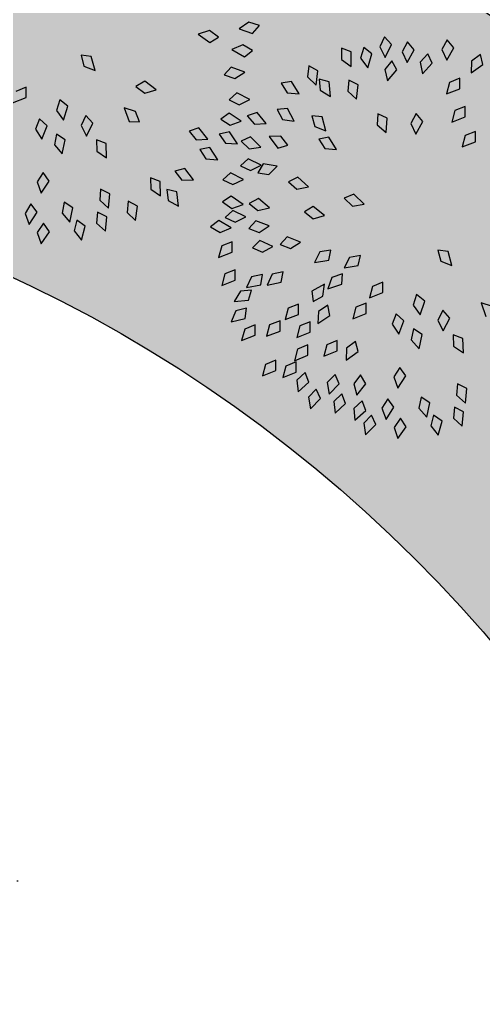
# Model space of a CAD drawing. Header units: millimetres. Extents: x 1351 to 1635, y 1399 to 1500.
# Drawn here: x 1580.362 to 1581.355, y 1474.529 to 1476.633 of the extents above; entities that cross this region are included whole.
import ezdxf

# ---------------------------------------------------------------- set-up
doc = ezdxf.new("R2010")
doc.units = ezdxf.units.MM
doc.layers.get('0').update_dxf_attribs({"color": 181})
doc.layers.add('margen', color=250, linetype='Continuous')

msp = doc.modelspace()

# ---------------------------------------------------------------- hatches: boundary and pattern name
at = {"true_color": 0x2776bb}
h = msp.add_hatch(color=152, dxfattribs=at)
h.dxf.hatch_style = 1
h.paths.add_polyline_path([(1557.6842, 1489.9553), (1615.6587, 1489.7451), (1615.8802, 1457.3756), (1557.4987, 1457.0017)])
h.paths.add_polyline_path([(1557.9493, 1489.9451), (1615.8573, 1489.9451), (1616.0815, 1457.1761), (1557.5866, 1457.0229)])
at = {"true_color": 0x5e67af}
h = msp.add_hatch(color=165, dxfattribs=at)
h.dxf.hatch_style = 1
edge = h.paths.add_edge_path(flags=17)
edge.add_arc((1579.086, 1473.3584), 3, 0, 360)
edge = h.paths.add_edge_path()
edge.add_arc((1579.086, 1473.3584), 4, 0, 360)
at = {"true_color": 0x58ba48}
h = msp.add_hatch(dxfattribs=at)
h.set_pattern_fill('DOTS', color=85)
edge = h.paths.add_edge_path()
edge.add_arc((1579.086, 1473.3584), 3, 0, 360)

# ---------------------------------------------------------------- linework, layer by layer
at = {"color": 221}
for p, q in [((1580.8529, 1476.628), (1580.8319, 1476.6137)), ((1580.8756, 1476.6203), (1580.8529, 1476.628)), ((1580.7688, 1476.6098), (1580.7446, 1476.6022)), ((1580.7883, 1476.5958), (1580.7688, 1476.6098)), ((1580.8319, 1476.6137), (1580.8611, 1476.6034)), ((1580.8611, 1476.6034), (1580.8756, 1476.6203)), ((1580.7446, 1476.6022), (1580.7696, 1476.5839)), ((1580.7696, 1476.5839), (1580.7883, 1476.5958)), ((1581.1438, 1476.5964), (1581.1335, 1476.5748)), ((1581.1588, 1476.58), (1581.1438, 1476.5964)), ((1581.1926, 1476.5857), (1581.1815, 1476.5645)), ((1581.207, 1476.5688), (1581.1926, 1476.5857)), ((1581.2777, 1476.5902), (1581.2663, 1476.5691)), ((1581.2919, 1476.5731), (1581.2777, 1476.5902)), ((1580.8402, 1476.5789), (1580.8168, 1476.569)), ((1580.8168, 1476.569), (1580.8434, 1476.5532)), ((1580.8609, 1476.5669), (1580.8402, 1476.5789)), ((1580.8434, 1476.5532), (1580.8609, 1476.5669)), ((1581.0718, 1476.564), (1581.0511, 1476.5721)), ((1581.0511, 1476.5721), (1581.0514, 1476.5481)), ((1581.0718, 1476.533), (1581.0718, 1476.564)), ((1581.0989, 1476.5733), (1581.0923, 1476.5503)), ((1581.1164, 1476.5596), (1581.0989, 1476.5733)), ((1581.1335, 1476.5748), (1581.1452, 1476.5522)), ((1581.1452, 1476.5522), (1581.1588, 1476.58)), ((1581.1815, 1476.5645), (1581.1923, 1476.5415)), ((1581.1923, 1476.5415), (1581.207, 1476.5688)), ((1581.2663, 1476.5691), (1581.2769, 1476.546)), ((1581.2769, 1476.546), (1581.2919, 1476.5731)), ((1580.5156, 1476.5541), (1580.4936, 1476.5567)), ((1580.4936, 1476.5567), (1580.4999, 1476.5336)), ((1580.5236, 1476.5242), (1580.5156, 1476.5541)), ((1581.0514, 1476.5481), (1581.0718, 1476.533)), ((1581.0923, 1476.5503), (1581.1075, 1476.5299)), ((1581.1075, 1476.5299), (1581.1164, 1476.5596)), ((1581.159, 1476.5451), (1581.1439, 1476.5265)), ((1581.1697, 1476.5256), (1581.159, 1476.5451)), ((1581.2361, 1476.56), (1581.22, 1476.5423)), ((1581.22, 1476.5423), (1581.2247, 1476.5173)), ((1581.2458, 1476.54), (1581.2361, 1476.56)), ((1581.3294, 1476.5443), (1581.329, 1476.5189)), ((1581.3487, 1476.5585), (1581.3294, 1476.5443)), ((1581.3541, 1476.5369), (1581.3487, 1476.5585)), ((1580.4999, 1476.5336), (1580.5236, 1476.5242)), ((1580.815, 1476.5315), (1580.8003, 1476.5148)), ((1580.8441, 1476.5208), (1580.815, 1476.5315)), ((1580.8228, 1476.5068), (1580.8441, 1476.5208)), ((1580.9815, 1476.5342), (1580.9788, 1476.5104)), ((1581.001, 1476.5237), (1580.9815, 1476.5342)), ((1580.9973, 1476.493), (1581.001, 1476.5237)), ((1581.1439, 1476.5265), (1581.1499, 1476.5018)), ((1581.1499, 1476.5018), (1581.1697, 1476.5256)), ((1581.2247, 1476.5173), (1581.2458, 1476.54)), ((1581.329, 1476.5189), (1581.3541, 1476.5369)), ((1580.6302, 1476.5013), (1580.6112, 1476.4898)), ((1580.6548, 1476.4825), (1580.6302, 1476.5013)), ((1580.8003, 1476.5148), (1580.8228, 1476.5068)), ((1580.9444, 1476.5008), (1580.9225, 1476.4969)), ((1580.9606, 1476.4744), (1580.9444, 1476.5008)), ((1580.9788, 1476.5104), (1580.9973, 1476.493)), ((1581.025, 1476.4996), (1581.0037, 1476.5059)), ((1581.0037, 1476.5059), (1581.006, 1476.482)), ((1581.0277, 1476.4687), (1581.025, 1476.4996)), ((1581.067, 1476.5034), (1581.0649, 1476.4796)), ((1581.0868, 1476.4933), (1581.067, 1476.5034)), ((1581.3051, 1476.5075), (1581.2828, 1476.4985)), ((1581.3051, 1476.4852), (1581.3051, 1476.5075)), ((1580.376, 1476.4883), (1580.3538, 1476.4793)), ((1580.376, 1476.4661), (1580.376, 1476.4883)), ((1580.6112, 1476.4898), (1580.6303, 1476.4754)), ((1580.6303, 1476.4754), (1580.6548, 1476.4825)), ((1580.9225, 1476.4969), (1580.9352, 1476.4766)), ((1581.006, 1476.482), (1581.0277, 1476.4687)), ((1581.0649, 1476.4796), (1581.0837, 1476.4625)), ((1581.0837, 1476.4625), (1581.0868, 1476.4933)), ((1581.2828, 1476.4985), (1581.2762, 1476.4739)), ((1581.2762, 1476.4739), (1581.3051, 1476.4852)), ((1580.3472, 1476.4548), (1580.376, 1476.4661)), ((1580.4483, 1476.4617), (1580.4412, 1476.4388)), ((1580.4655, 1476.4476), (1580.4483, 1476.4617)), ((1580.8273, 1476.4763), (1580.8107, 1476.4615)), ((1580.8107, 1476.4615), (1580.8322, 1476.4509)), ((1580.8549, 1476.4622), (1580.8273, 1476.4763)), ((1580.8322, 1476.4509), (1580.8549, 1476.4622)), ((1580.9352, 1476.4766), (1580.9606, 1476.4744)), ((1580.4412, 1476.4388), (1580.456, 1476.4181)), ((1580.456, 1476.4181), (1580.4655, 1476.4476)), ((1580.5862, 1476.444), (1580.5965, 1476.4148)), ((1580.6105, 1476.4366), (1580.5862, 1476.444)), ((1580.6187, 1476.4141), (1580.6105, 1476.4366)), ((1580.936, 1476.4429), (1580.9139, 1476.4406)), ((1580.9139, 1476.4406), (1580.9251, 1476.4195)), ((1580.9503, 1476.4155), (1580.936, 1476.4429)), ((1581.2939, 1476.4383), (1581.2873, 1476.4137)), ((1581.3162, 1476.4473), (1581.2939, 1476.4383)), ((1581.3162, 1476.425), (1581.3162, 1476.4473)), ((1580.4045, 1476.4208), (1580.3962, 1476.3983)), ((1580.4209, 1476.4058), (1580.4045, 1476.4208)), ((1580.5042, 1476.428), (1580.4938, 1476.4065)), ((1580.5192, 1476.4116), (1580.5042, 1476.428)), ((1580.5965, 1476.4148), (1580.6187, 1476.4141)), ((1580.811, 1476.4327), (1580.7927, 1476.4201)), ((1580.7927, 1476.4201), (1580.8127, 1476.4069)), ((1580.8367, 1476.4154), (1580.811, 1476.4327)), ((1580.8127, 1476.4069), (1580.8367, 1476.4154)), ((1580.8707, 1476.4343), (1580.8496, 1476.4274)), ((1580.8496, 1476.4274), (1580.865, 1476.4091)), ((1580.8904, 1476.4104), (1580.8707, 1476.4343)), ((1580.9251, 1476.4195), (1580.9503, 1476.4155)), ((1581.01, 1476.4247), (1580.9879, 1476.4273)), ((1580.9879, 1476.4273), (1580.9942, 1476.4042)), ((1581.0178, 1476.3947), (1581.01, 1476.4247)), ((1581.1295, 1476.4317), (1581.1279, 1476.4078)), ((1581.1495, 1476.422), (1581.1295, 1476.4317)), ((1581.1471, 1476.3911), (1581.1495, 1476.422)), ((1581.2114, 1476.4318), (1581.2002, 1476.4106)), ((1581.2109, 1476.3876), (1581.2257, 1476.4147)), ((1581.2257, 1476.4147), (1581.2114, 1476.4318)), ((1581.2873, 1476.4137), (1581.3162, 1476.425)), ((1580.3962, 1476.3983), (1580.4099, 1476.3769)), ((1580.4099, 1476.3769), (1580.4209, 1476.4058)), ((1580.4938, 1476.4065), (1580.5054, 1476.3838)), ((1580.5054, 1476.3838), (1580.5192, 1476.4116)), ((1580.7462, 1476.4011), (1580.725, 1476.3946)), ((1580.725, 1476.3946), (1580.74, 1476.376)), ((1580.7654, 1476.3768), (1580.7462, 1476.4011)), ((1580.865, 1476.4091), (1580.8904, 1476.4104)), ((1580.9942, 1476.4042), (1581.0178, 1476.3947)), ((1581.1279, 1476.4078), (1581.1471, 1476.3911)), ((1581.2002, 1476.4106), (1581.2109, 1476.3876)), ((1581.3384, 1476.3939), (1581.3162, 1476.3849)), ((1581.3384, 1476.3717), (1581.3384, 1476.3939)), ((1580.4413, 1476.3881), (1580.4366, 1476.3647)), ((1580.4599, 1476.376), (1580.4413, 1476.3881)), ((1580.4535, 1476.3457), (1580.4599, 1476.376)), ((1580.5475, 1476.3679), (1580.5266, 1476.3754)), ((1580.5266, 1476.3754), (1580.5275, 1476.3515)), ((1580.74, 1476.376), (1580.7654, 1476.3768)), ((1580.8112, 1476.3931), (1580.7896, 1476.3882)), ((1580.7896, 1476.3882), (1580.8032, 1476.3685)), ((1580.8286, 1476.3674), (1580.8112, 1476.3931)), ((1580.8568, 1476.382), (1580.8365, 1476.373)), ((1580.8365, 1476.373), (1580.8537, 1476.3563)), ((1580.8788, 1476.3602), (1580.8568, 1476.382)), ((1580.9217, 1476.3833), (1580.8963, 1476.3827)), ((1580.8963, 1476.3827), (1580.9154, 1476.3582)), ((1580.9367, 1476.3646), (1580.9217, 1476.3833)), ((1581.0245, 1476.3813), (1581.0027, 1476.3772)), ((1581.0027, 1476.3772), (1581.0156, 1476.357)), ((1581.0409, 1476.355), (1581.0245, 1476.3813)), ((1581.3162, 1476.3849), (1581.3095, 1476.3604)), ((1580.4366, 1476.3647), (1580.4535, 1476.3457)), ((1580.5275, 1476.3515), (1580.5483, 1476.3369)), ((1580.5483, 1476.3369), (1580.5475, 1476.3679)), ((1580.7698, 1476.3593), (1580.7481, 1476.355)), ((1580.7481, 1476.355), (1580.7612, 1476.3349)), ((1580.7865, 1476.3332), (1580.7698, 1476.3593)), ((1580.8032, 1476.3685), (1580.8286, 1476.3674)), ((1580.8537, 1476.3563), (1580.8788, 1476.3602)), ((1580.9154, 1476.3582), (1580.9367, 1476.3646)), ((1581.0156, 1476.357), (1581.0409, 1476.355)), ((1581.3095, 1476.3604), (1581.3384, 1476.3717)), ((1580.7612, 1476.3349), (1580.7865, 1476.3332)), ((1580.8517, 1476.3351), (1580.8351, 1476.3202)), ((1580.8793, 1476.3212), (1580.8517, 1476.3351)), ((1580.7161, 1476.3145), (1580.6947, 1476.3085)), ((1580.7347, 1476.2897), (1580.7161, 1476.3145)), ((1580.8351, 1476.3202), (1580.8566, 1476.3097)), ((1580.8566, 1476.3097), (1580.8793, 1476.3212)), ((1580.8833, 1476.3242), (1580.8719, 1476.3052)), ((1580.9139, 1476.3191), (1580.8833, 1476.3242)), ((1580.8956, 1476.3014), (1580.9139, 1476.3191)), ((1580.4124, 1476.3056), (1580.3994, 1476.2855)), ((1580.4252, 1476.2874), (1580.4124, 1476.3056)), ((1580.663, 1476.2864), (1580.6422, 1476.2942)), ((1580.6422, 1476.2942), (1580.6428, 1476.2703)), ((1580.6947, 1476.3085), (1580.7092, 1476.2895)), ((1580.7092, 1476.2895), (1580.7347, 1476.2897)), ((1580.814, 1476.3051), (1580.7973, 1476.2904)), ((1580.7973, 1476.2904), (1580.8187, 1476.2797)), ((1580.8415, 1476.2909), (1580.814, 1476.3051)), ((1580.8187, 1476.2797), (1580.8415, 1476.2909)), ((1580.8719, 1476.3052), (1580.8956, 1476.3014)), ((1580.9577, 1476.296), (1580.9378, 1476.2861)), ((1580.9807, 1476.2752), (1580.9577, 1476.296)), ((1580.3994, 1476.2855), (1580.4081, 1476.2616)), ((1580.4081, 1476.2616), (1580.4252, 1476.2874)), ((1580.5356, 1476.2703), (1580.5337, 1476.2464)), ((1580.5555, 1476.2604), (1580.5356, 1476.2703)), ((1580.6428, 1476.2703), (1580.6635, 1476.2555)), ((1580.6635, 1476.2555), (1580.663, 1476.2864)), ((1580.6988, 1476.264), (1580.6773, 1476.2696)), ((1580.6773, 1476.2696), (1580.6804, 1476.2458)), ((1580.9378, 1476.2861), (1580.9558, 1476.2702)), ((1580.9558, 1476.2702), (1580.9807, 1476.2752)), ((1580.5337, 1476.2464), (1580.5527, 1476.2295)), ((1580.5527, 1476.2295), (1580.5555, 1476.2604)), ((1580.7025, 1476.2333), (1580.6988, 1476.264)), ((1580.8152, 1476.2549), (1580.7967, 1476.2426)), ((1580.8405, 1476.2371), (1580.8152, 1476.2549)), ((1580.8734, 1476.2502), (1580.8539, 1476.2395)), ((1580.8971, 1476.2303), (1580.8734, 1476.2502)), ((1581.0776, 1476.2597), (1581.0574, 1476.2506)), ((1581.0574, 1476.2506), (1581.0747, 1476.234)), ((1581.0998, 1476.238), (1581.0776, 1476.2597)), ((1580.3864, 1476.2386), (1580.3738, 1476.2183)), ((1580.3995, 1476.2207), (1580.3864, 1476.2386)), ((1580.4577, 1476.2419), (1580.4531, 1476.2184)), ((1580.4763, 1476.2298), (1580.4577, 1476.2419)), ((1580.47, 1476.1994), (1580.4763, 1476.2298)), ((1580.5946, 1476.2442), (1580.5921, 1476.2204)), ((1580.6142, 1476.2338), (1580.5946, 1476.2442)), ((1580.6106, 1476.203), (1580.6142, 1476.2338)), ((1580.6804, 1476.2458), (1580.7025, 1476.2333)), ((1580.7967, 1476.2426), (1580.8164, 1476.229)), ((1580.8164, 1476.229), (1580.8405, 1476.2371)), ((1580.8539, 1476.2395), (1580.8724, 1476.2243)), ((1580.8724, 1476.2243), (1580.8971, 1476.2303)), ((1580.991, 1476.2327), (1580.9718, 1476.2216)), ((1581.0152, 1476.2134), (1580.991, 1476.2327)), ((1581.0747, 1476.234), (1581.0998, 1476.238)), ((1580.3738, 1476.2183), (1580.3829, 1476.1946)), ((1580.3829, 1476.1946), (1580.3995, 1476.2207)), ((1580.4531, 1476.2184), (1580.47, 1476.1994)), ((1580.5291, 1476.221), (1580.5269, 1476.1971)), ((1580.5488, 1476.2108), (1580.5291, 1476.221)), ((1580.5457, 1476.18), (1580.5488, 1476.2108)), ((1580.5921, 1476.2204), (1580.6106, 1476.203)), ((1580.8184, 1476.2245), (1580.802, 1476.2096)), ((1580.802, 1476.2096), (1580.8235, 1476.1991)), ((1580.8462, 1476.2107), (1580.8184, 1476.2245)), ((1580.8235, 1476.1991), (1580.8462, 1476.2107)), ((1580.9718, 1476.2216), (1580.9906, 1476.2068)), ((1580.9906, 1476.2068), (1581.0152, 1476.2134)), ((1580.4136, 1476.1971), (1580.4, 1476.1774)), ((1580.4259, 1476.1786), (1580.4136, 1476.1971)), ((1580.4847, 1476.2038), (1580.4787, 1476.1806)), ((1580.5026, 1476.1906), (1580.4847, 1476.2038)), ((1580.4946, 1476.1607), (1580.5026, 1476.1906)), ((1580.5269, 1476.1971), (1580.5457, 1476.18)), ((1580.7884, 1476.2029), (1580.7708, 1476.1894)), ((1580.7708, 1476.1894), (1580.7914, 1476.1772)), ((1580.8149, 1476.1869), (1580.7884, 1476.2029)), ((1580.7914, 1476.1772), (1580.8149, 1476.1869)), ((1580.8677, 1476.2022), (1580.8527, 1476.1858)), ((1580.8527, 1476.1858), (1580.8752, 1476.1775)), ((1580.8966, 1476.1912), (1580.8677, 1476.2022)), ((1580.8752, 1476.1775), (1580.8966, 1476.1912)), ((1580.4, 1476.1774), (1580.4081, 1476.1532)), ((1580.4081, 1476.1532), (1580.4259, 1476.1786)), ((1580.4787, 1476.1806), (1580.4946, 1476.1607)), ((1580.9348, 1476.1678), (1580.9199, 1476.1513)), ((1580.9638, 1476.1569), (1580.9348, 1476.1678)), ((1580.795, 1476.1486), (1580.7883, 1476.124)), ((1580.8172, 1476.1575), (1580.795, 1476.1486)), ((1580.8172, 1476.1353), (1580.8172, 1476.1575)), ((1580.8765, 1476.16), (1580.8605, 1476.1446)), ((1580.8605, 1476.1446), (1580.8824, 1476.1349)), ((1580.9047, 1476.1471), (1580.8765, 1476.16)), ((1580.8824, 1476.1349), (1580.9047, 1476.1471)), ((1580.9199, 1476.1513), (1580.9424, 1476.1431)), ((1580.9424, 1476.1431), (1580.9638, 1476.1569)), ((1580.7883, 1476.124), (1580.8172, 1476.1353)), ((1581.0053, 1476.1358), (1580.9935, 1476.1132)), ((1581.0289, 1476.1397), (1581.0053, 1476.1358)), ((1581.0241, 1476.118), (1581.0289, 1476.1397)), ((1581.0683, 1476.124), (1581.0568, 1476.1013)), ((1581.0919, 1476.1282), (1581.0683, 1476.124)), ((1581.0874, 1476.1065), (1581.0919, 1476.1282)), ((1581.2797, 1476.1367), (1581.2576, 1476.1392)), ((1581.2576, 1476.1392), (1581.2639, 1476.1161)), ((1581.2876, 1476.1067), (1581.2797, 1476.1367)), ((1580.9935, 1476.1132), (1581.0241, 1476.118)), ((1581.0568, 1476.1013), (1581.0874, 1476.1065)), ((1581.2639, 1476.1161), (1581.2876, 1476.1067)), ((1580.8016, 1476.0886), (1580.795, 1476.064)), ((1580.8238, 1476.0975), (1580.8016, 1476.0886)), ((1580.8238, 1476.0753), (1580.8238, 1476.0975)), ((1580.859, 1476.0826), (1580.848, 1476.0596)), ((1580.8825, 1476.0873), (1580.859, 1476.0826)), ((1580.8784, 1476.0655), (1580.8825, 1476.0873)), ((1580.9028, 1476.0878), (1580.8922, 1476.0647)), ((1580.9262, 1476.0929), (1580.9028, 1476.0878)), ((1580.9225, 1476.071), (1580.9262, 1476.0929)), ((1581.0305, 1476.0809), (1581.0224, 1476.0568)), ((1581.0532, 1476.0885), (1581.0305, 1476.0809)), ((1581.0519, 1476.0664), (1581.0532, 1476.0885)), ((1580.795, 1476.064), (1580.8238, 1476.0753)), ((1580.848, 1476.0596), (1580.8784, 1476.0655)), ((1580.8922, 1476.0647), (1580.9225, 1476.071)), ((1581.0147, 1476.0664), (1580.9876, 1476.0513)), ((1581.0114, 1476.0412), (1581.0147, 1476.0664)), ((1581.0224, 1476.0568), (1581.0519, 1476.0664)), ((1581.1178, 1476.0619), (1581.1112, 1476.0373)), ((1581.14, 1476.0708), (1581.1178, 1476.0619)), ((1581.14, 1476.0486), (1581.14, 1476.0708)), ((1580.835, 1476.0513), (1580.8216, 1476.0297)), ((1580.8589, 1476.0535), (1580.835, 1476.0513)), ((1580.8525, 1476.0322), (1580.8589, 1476.0535)), ((1580.9876, 1476.0513), (1580.9907, 1476.0293)), ((1580.9907, 1476.0293), (1581.0114, 1476.0412)), ((1581.1112, 1476.0373), (1581.14, 1476.0486)), ((1581.2123, 1476.0442), (1581.2052, 1476.0214)), ((1581.2295, 1476.0302), (1581.2123, 1476.0442)), ((1580.8216, 1476.0297), (1580.8525, 1476.0322)), ((1580.8481, 1476.0155), (1580.825, 1476.0093)), ((1580.8454, 1475.9934), (1580.8481, 1476.0155)), ((1580.9374, 1476.0151), (1580.9308, 1475.9906)), ((1580.9596, 1476.0241), (1580.9374, 1476.0151)), ((1580.9596, 1476.0019), (1580.9596, 1476.0241)), ((1581.022, 1476.0214), (1581.0021, 1476.008)), ((1581.0266, 1475.9997), (1581.022, 1476.0214)), ((1581.0822, 1476.0172), (1581.0755, 1475.9927)), ((1581.1044, 1476.0262), (1581.0822, 1476.0172)), ((1581.1044, 1476.004), (1581.1044, 1476.0262)), ((1581.2052, 1476.0214), (1581.22, 1476.0007)), ((1581.22, 1476.0007), (1581.2295, 1476.0302)), ((1581.3502, 1476.0266), (1581.3605, 1475.9974)), ((1581.3745, 1476.0191), (1581.3502, 1476.0266)), ((1580.825, 1476.0093), (1580.8154, 1475.9858)), ((1580.9308, 1475.9906), (1580.9596, 1476.0019)), ((1581.0021, 1476.008), (1581.0007, 1475.9826)), ((1581.0007, 1475.9826), (1581.0266, 1475.9997)), ((1581.0755, 1475.9927), (1581.1044, 1476.004)), ((1581.1685, 1476.0033), (1581.1602, 1475.9808)), ((1581.1849, 1475.9884), (1581.1685, 1476.0033)), ((1581.2682, 1476.0106), (1581.2578, 1475.989)), ((1581.2832, 1475.9941), (1581.2682, 1476.0106)), ((1581.2694, 1475.9664), (1581.2832, 1475.9941)), ((1580.8154, 1475.9858), (1580.8454, 1475.9934)), ((1580.8663, 1475.9794), (1580.8441, 1475.9705)), ((1580.8663, 1475.9572), (1580.8663, 1475.9794)), ((1580.8974, 1475.9794), (1580.8908, 1475.9549)), ((1580.9197, 1475.9884), (1580.8974, 1475.9794)), ((1580.9197, 1475.9662), (1580.9197, 1475.9884)), ((1580.9622, 1475.9772), (1580.9554, 1475.9527)), ((1580.9845, 1475.986), (1580.9622, 1475.9772)), ((1580.9843, 1475.9638), (1580.9845, 1475.986)), ((1581.1602, 1475.9808), (1581.1739, 1475.9594)), ((1581.1739, 1475.9594), (1581.1849, 1475.9884)), ((1581.2578, 1475.989), (1581.2694, 1475.9664)), ((1580.8441, 1475.9705), (1580.8374, 1475.9459)), ((1580.8374, 1475.9459), (1580.8663, 1475.9572)), ((1580.8908, 1475.9549), (1580.9197, 1475.9662)), ((1580.9554, 1475.9527), (1580.9843, 1475.9638)), ((1581.2053, 1475.9707), (1581.2006, 1475.9472)), ((1581.2239, 1475.9585), (1581.2053, 1475.9707)), ((1581.2175, 1475.9282), (1581.2239, 1475.9585)), ((1581.3115, 1475.9504), (1581.2906, 1475.958)), ((1581.2906, 1475.958), (1581.2915, 1475.934)), ((1580.9791, 1475.9364), (1580.957, 1475.9272)), ((1580.9793, 1475.9142), (1580.9791, 1475.9364)), ((1581.0198, 1475.937), (1581.0132, 1475.9124)), ((1581.042, 1475.9459), (1581.0198, 1475.937)), ((1581.042, 1475.9237), (1581.042, 1475.9459)), ((1581.0813, 1475.9436), (1581.062, 1475.9294)), ((1581.0868, 1475.9221), (1581.0813, 1475.9436)), ((1581.2006, 1475.9472), (1581.2175, 1475.9282)), ((1581.2915, 1475.934), (1581.3123, 1475.9195)), ((1581.3123, 1475.9195), (1581.3115, 1475.9504)), ((1580.957, 1475.9272), (1580.9506, 1475.9026)), ((1580.9506, 1475.9026), (1580.9793, 1475.9142)), ((1581.0132, 1475.9124), (1581.042, 1475.9237)), ((1581.062, 1475.9294), (1581.0617, 1475.904)), ((1581.0617, 1475.904), (1581.0868, 1475.9221)), ((1580.8885, 1475.8949), (1580.8819, 1475.8703)), ((1580.9107, 1475.9038), (1580.8885, 1475.8949)), ((1580.9107, 1475.8816), (1580.9107, 1475.9038)), ((1580.9321, 1475.8913), (1580.9256, 1475.8667)), ((1580.9542, 1475.9004), (1580.9321, 1475.8913)), ((1580.9544, 1475.8782), (1580.9542, 1475.9004)), ((1580.8819, 1475.8703), (1580.9107, 1475.8816)), ((1580.9256, 1475.8667), (1580.9544, 1475.8782)), ((1580.9734, 1475.8775), (1580.9558, 1475.8612)), ((1580.9813, 1475.8567), (1580.9734, 1475.8775)), ((1581.0375, 1475.8731), (1581.0209, 1475.8559)), ((1581.0466, 1475.8528), (1581.0375, 1475.8731)), ((1581.092, 1475.8726), (1581.0776, 1475.8535)), ((1581.1034, 1475.8535), (1581.092, 1475.8726)), ((1581.1764, 1475.8881), (1581.1634, 1475.868)), ((1581.1634, 1475.868), (1581.1721, 1475.8441)), ((1581.1721, 1475.8441), (1581.1892, 1475.87)), ((1581.1892, 1475.87), (1581.1764, 1475.8881)), ((1580.9558, 1475.8612), (1580.9584, 1475.8359)), ((1580.9584, 1475.8359), (1580.9813, 1475.8567)), ((1581.0209, 1475.8559), (1581.0249, 1475.8308)), ((1581.0249, 1475.8308), (1581.0466, 1475.8528)), ((1581.0776, 1475.8535), (1581.0845, 1475.829)), ((1581.0845, 1475.829), (1581.1034, 1475.8535)), ((1581.2996, 1475.8529), (1581.2977, 1475.829)), ((1581.3195, 1475.8429), (1581.2996, 1475.8529)), ((1580.9968, 1475.842), (1580.9806, 1475.8243)), ((1581.0064, 1475.8219), (1580.9968, 1475.842)), ((1581.052, 1475.8319), (1581.0347, 1475.8153)), ((1581.0603, 1475.8113), (1581.052, 1475.8319)), ((1581.2977, 1475.829), (1581.3167, 1475.8121)), ((1581.3167, 1475.8121), (1581.3195, 1475.8429)), ((1580.9806, 1475.8243), (1580.9852, 1475.7993)), ((1580.9852, 1475.7993), (1581.0064, 1475.8219)), ((1581.0347, 1475.8153), (1581.0377, 1475.7901)), ((1581.0377, 1475.7901), (1581.0603, 1475.8113)), ((1581.0958, 1475.8166), (1581.0779, 1475.8006)), ((1581.1033, 1475.7957), (1581.0958, 1475.8166)), ((1581.1504, 1475.8212), (1581.1378, 1475.8008)), ((1581.1635, 1475.8033), (1581.1504, 1475.8212)), ((1581.2217, 1475.8245), (1581.2171, 1475.801)), ((1581.2403, 1475.8123), (1581.2217, 1475.8245)), ((1581.2341, 1475.782), (1581.2403, 1475.8123)), ((1581.0779, 1475.8006), (1581.0801, 1475.7753)), ((1581.0801, 1475.7753), (1581.1033, 1475.7957)), ((1581.1158, 1475.7862), (1581.0989, 1475.7692)), ((1581.1246, 1475.7658), (1581.1158, 1475.7862)), ((1581.1378, 1475.8008), (1581.1469, 1475.7771)), ((1581.1469, 1475.7771), (1581.1635, 1475.8033)), ((1581.2171, 1475.801), (1581.2341, 1475.782)), ((1581.2487, 1475.7864), (1581.2427, 1475.7632)), ((1581.2666, 1475.7732), (1581.2487, 1475.7864)), ((1581.2931, 1475.8035), (1581.2909, 1475.7797)), ((1581.3128, 1475.7933), (1581.2931, 1475.8035)), ((1581.3097, 1475.7625), (1581.3128, 1475.7933)), ((1581.0989, 1475.7692), (1581.1025, 1475.744)), ((1581.1025, 1475.744), (1581.1246, 1475.7658)), ((1581.1776, 1475.7796), (1581.164, 1475.7599)), ((1581.1899, 1475.7611), (1581.1776, 1475.7796)), ((1581.2427, 1475.7632), (1581.2586, 1475.7433)), ((1581.2586, 1475.7433), (1581.2666, 1475.7732)), ((1581.2909, 1475.7797), (1581.3097, 1475.7625)), ((1581.164, 1475.7599), (1581.1721, 1475.7358)), ((1581.1721, 1475.7358), (1581.1899, 1475.7611))]:
    msp.add_line(p, q, dxfattribs=at)
at = {"layer": 'margen'}
for radius in [4, 3]:
    msp.add_circle((1579.086, 1473.3584), radius, dxfattribs=at)

doc.saveas('drawing.dxf')
